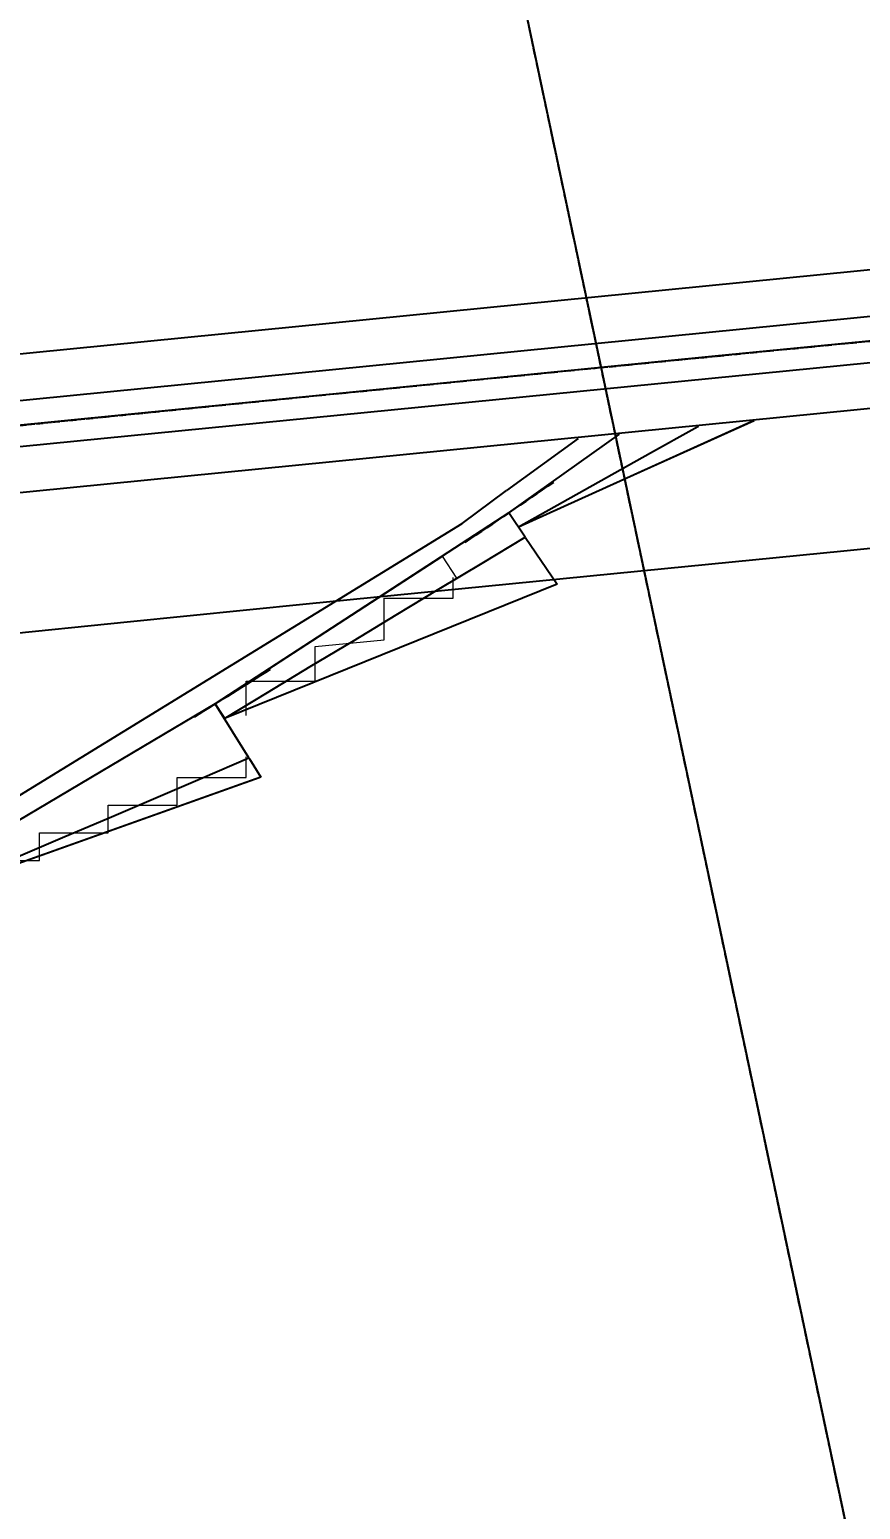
# Model space of a CAD drawing. Header units: millimetres. Extents: x -174040 to 151923, y -227569 to 142020.
# Drawn here: x -113793 to -112588, y -1442 to 703 of the extents above; entities that cross this region are included whole.
import ezdxf

# ---------------------------------------------------------------- set-up
doc = ezdxf.new("R2010")
doc.units = ezdxf.units.MM
doc.header["$LTSCALE"] = 5
doc.linetypes.add('E-RG-1F$0$$0$DOTE', pattern=[2.42, 2, -0.2, 0.02, -0.2])
for name, color, linetype in [('00外装饰面', 21, 'Continuous'), ('A—楼梯、电梯、栏杆', 50, 'Continuous'), ('A—轴线、尺寸', 1, 'Continuous'), ('A—门窗', 135, 'Continuous'), ('E1-RI-3F$0$J-DOTE轴线', 1, 'Continuous'), ('轴线100', 1, 'Continuous')]:
    doc.layers.add(name, color=color, linetype=linetype)
doc.layers.add('E1-RI-3F$0$A-GLAZ', color=6, linetype='Continuous', lineweight=5)
doc.styles.add('ARIAL', font='arial.ttf')
doc.dimstyles.new('200', dxfattribs={"dimscale": 200, "dimtxt": 2.5, "dimasz": 2, "dimexe": 1, "dimexo": 1, "dimgap": 0.8, "dimtad": 1, "dimdec": 0, "dimdsep": 46, "dimtxsty": 'ARIAL', "dimblk1": 'ARCHTICK', "dimblk2": 'ARCHTICK', "dimsah": 1, "dimcen": -0.9, "dimdle": 1, "dimclrd": 256, "dimclre": 256, "dimclrt": 40, "dimaunit": 1, "dimadec": 0, "dimazin": 0, "dimtfac": 0.35, "dimtdec": 0, "dimtix": 1, "dimtmove": 2, "dimatfit": 3, "dimldrblk": 'ARCHTICK', "dimfxl": 0, "dimtvp": 0.8, "dimtolj": 1, "dimtzin": 0, "dimarcsym": 0})
doc.dimstyles.new('副本 100', dxfattribs={"dimscale": 100, "dimtxt": 2.5, "dimasz": 2, "dimexe": 1, "dimexo": 1, "dimgap": 0.8, "dimtad": 1, "dimdec": 0, "dimdsep": 46, "dimtxsty": 'ARIAL', "dimblk1": 'ARCHTICK', "dimblk2": 'ARCHTICK', "dimsah": 1, "dimcen": -0.9, "dimdle": 1, "dimclrd": 256, "dimclre": 256, "dimclrt": 40, "dimaunit": 1, "dimadec": 0, "dimazin": 0, "dimtfac": 0.35, "dimtdec": 0, "dimtix": 1, "dimtmove": 2, "dimatfit": 3, "dimldrblk": 'ARCHTICK', "dimfxl": 0, "dimtvp": 0.8, "dimtolj": 1, "dimtzin": 0, "dimarcsym": 0})

# ---------------------------------------------------------------- blocks, each defined once
blk = doc.blocks.new('_ArchTick')
at = {"color": 0, "linetype": 'ByBlock', "const_width": 0.15}
blk.add_lwpolyline([(-0.5, -0.5), (0.5, 0.5)], dxfattribs=at)
blk = doc.blocks.new('*D205')
at = {"layer": 'A—轴线、尺寸', "linetype": 'ByBlock', "lineweight": -2}
for p, q in [((-113662.2, 3512.5), (-111806.5, -5253.4)), ((-120663.7, 2786.6), (-118654.8, -6703.1)), ((-111652.3, -5016.3), (-116518.8, -6046.5)), ((-118891.9, -6548.8), (-118287, -6420.8))]:
    blk.add_line(p, q, dxfattribs=at)
at = {"layer": 'Defpoints', "color": 0, "linetype": 'ByBlock'}
for p in [(-113703.6, 3708.2), (-120705.1, 2982.3), (-111848, -5057.7)]:
    blk.add_point(p, dxfattribs=at)
at = {"layer": 'A—轴线、尺寸', "linetype": 'ByBlock', "lineweight": -2, "xscale": 400, "yscale": 400, "zscale": 400}
for p, rotation in [((-111848, -5057.7), 11.95264845949663), ((-118696.2, -6507.4), 191.9526484594966)]:
    blk.add_blockref('_ArchTick', p, dxfattribs=dict(at, rotation=rotation))
at = {"layer": 'A—轴线、尺寸', "color": 40, "linetype": 'ByBlock', "insert": (-117456, -5983), "char_height": 500, "attachment_point": 5, "rotation": 11.9526, "style": 'ARIAL'}
blk.add_mtext('\\A1;7000', dxfattribs=at)
blk = doc.blocks.new('*D250')
at = {"layer": 'A—轴线、尺寸', "linetype": 'ByBlock', "lineweight": -2}
for p, q in [((-113765.8, 4001.7), (-111599.4, -6231.7)), ((-141374.1, -779.9), (-138992.4, -12030.6)), ((-139229.5, -11876.3), (-111445.2, -5994.6))]:
    blk.add_line(p, q, dxfattribs=at)
at = {"layer": 'Defpoints', "color": 0, "linetype": 'ByBlock'}
for p in [(-113807.2, 4197.4), (-141415.5, -584.2), (-111640.9, -6036)]:
    blk.add_point(p, dxfattribs=at)
at = {"layer": 'A—轴线、尺寸', "linetype": 'ByBlock', "lineweight": -2, "xscale": 400, "yscale": 400, "zscale": 400}
for p, rotation in [((-111640.9, -6036), 11.95264845949663), ((-139033.8, -11834.9), 191.9526484594966)]:
    blk.add_blockref('_ArchTick', p, dxfattribs=dict(at, rotation=rotation))
at = {"layer": 'A—轴线、尺寸', "color": 40, "linetype": 'ByBlock', "insert": (-125423.3, -8529.2), "char_height": 500, "attachment_point": 5, "rotation": 11.9526, "style": 'ARIAL'}
blk.add_mtext('\\A1;28000', dxfattribs=at)
blk = doc.blocks.new('E1-RI-3F$0$$TCHSYS$WIN2D')
for p, q in [((-0.5, 0.5), (0.5, 0.5)), ((-0.5, 0.5), (-0.5, -0.5)), ((0.5, 0.5), (0.5, -0.5)), ((0.5, 0.1667), (-0.5, 0.1667)), ((0.5, -0.1667), (-0.5, -0.1667)), ((-0.5, -0.5), (0.5, -0.5))]:
    blk.add_line(p, q)
blk = doc.blocks.new('*D521')
at = {"layer": 'Defpoints', "color": 0, "linetype": 'ByBlock'}
for p in [(-233856.5, 2506.4), (-261464.7, -2275.2), (-232513.3, -3838.4)]:
    blk.add_point(p, dxfattribs=at)
at = {"layer": '轴线100', "linetype": 'ByBlock', "lineweight": -2}
for p, q in [((-233835.7, 2408.6), (-232492.6, -3936.3)), ((-261444, -2373), (-259885.5, -9735.2)), ((-260004.1, -9658), (-232415.5, -3817.7))]:
    blk.add_line(p, q, dxfattribs=at)
at = {"layer": '轴线100', "linetype": 'ByBlock', "lineweight": -2, "xscale": 200, "yscale": 200, "zscale": 200}
for p, rotation in [((-232513.3, -3838.4), 11.95264843832684), ((-259906.2, -9637.3), 191.9526484383268)]:
    blk.add_blockref('_ArchTick', p, dxfattribs=dict(at, rotation=rotation))
at = {"layer": '轴线100', "color": 40, "linetype": 'ByBlock', "insert": (-246258, -6509.8), "char_height": 300, "attachment_point": 5, "rotation": 11.9526, "style": 'ARIAL'}
blk.add_mtext('\\A1;28000', dxfattribs=at)
blk = doc.blocks.new('*D566')
at = {"layer": 'Defpoints', "color": 0, "linetype": 'ByBlock'}
for p in [(-233897.9, 2702.1), (-240811, 1558.8), (-232714.9, -2886.2)]:
    blk.add_point(p, dxfattribs=at)
at = {"layer": '轴线100', "linetype": 'ByBlock', "lineweight": -2}
for p, q in [((-233877.2, 2604.2), (-232694.2, -2984)), ((-240790.3, 1460.9), (-239542.4, -4433.7)), ((-239661, -4356.6), (-232617.1, -2865.4))]:
    blk.add_line(p, q, dxfattribs=at)
at = {"layer": '轴线100', "linetype": 'ByBlock', "lineweight": -2, "xscale": 200, "yscale": 200, "zscale": 200}
for p, rotation in [((-232714.9, -2886.2), 11.95264843832684), ((-239563.1, -4335.9), 191.9526484383268)]:
    blk.add_blockref('_ArchTick', p, dxfattribs=dict(at, rotation=rotation))
at = {"layer": '轴线100', "color": 40, "linetype": 'ByBlock', "insert": (-236187.3, -3382.9), "char_height": 300, "attachment_point": 5, "rotation": 11.9526, "style": 'ARIAL'}
blk.add_mtext('\\A1;7000', dxfattribs=at)
blk = doc.blocks.new('A$C1C9D1350')
at = {"layer": '轴线100', "linetype": 'E-RG-1F$0$$0$DOTE'}
blk.add_line((-232244.1, -5110.3), (-253156.4, 93675.8), dxfattribs=at)
for centre, radius, start, end in [((-184892.4, -489863.5), 495000, 90.381865, 98.020825), ((-185606.9, -484410.1), 487500, 90.131059, 98.027565)]:
    blk.add_arc(centre, radius, start, end, dxfattribs=at)
at = {"layer": '轴线100', "linetype": 'ByBlock'}
for base, p1, p2, picture, middle in [((-232714.9, -2886.2), (-240811, 1558.8), (-233897.9, 2702.1), '*D566', (-236187.3, -3382.9)), ((-232513.3, -3838.4), (-261464.7, -2275.2), (-233856.5, 2506.4), '*D521', (-246258, -6509.8))]:
    dim = blk.add_linear_dim(base=base, p1=p1, p2=p2, angle=11.9526, dimstyle='副本 100', override={"dimtxt": 3}, dxfattribs=at)
    dim.commit()
    dim.dimension.update_dxf_attribs({"geometry": picture, "text_midpoint": middle})

msp = doc.modelspace()

# ---------------------------------------------------------------- linework, layer by layer
at = {"layer": '00外装饰面', "linetype": 'ByBlock', "ltscale": 5}
msp.add_lwpolyline([(-134258.8, -2040.1), (-134130.3, -2646.9, -0.034352), (-67514.1, 2263.8), (-67252.4, 5211.2)], format="xyb", dxfattribs=at)
at = {"layer": 'A—楼梯、电梯、栏杆'}
for p, q in [((-112742.9, 135.8), (-113083.9, -18.2)), ((-112741.9, 135.9), (-112955.5, 39.7)), ((-112997.4, 110.6), (-113101, 34.8)), ((-113097.9, 2.5), (-112937.3, 116.6)), ((-113165.7, -12.7), (-113101, 34.8)), ((-113097.9, 2.5), (-113523.5, -274.2)), ((-113074, -32.6), (-113097.9, 2.5)), ((-113807.1, -406.9), (-113165.6, -12.9)), ((-113165.2, -12.7), (-113165.6, -12.9)), ((-113074, -32.6), (-113027.6, -100.9)), ((-113194.1, -60), (-113523.5, -274.2)), ((-113027.6, -100.9), (-113510.3, -295.4)), ((-113523.5, -274.2), (-113960.1, -533.2)), ((-113523.5, -274.2), (-113510.3, -295.4)), ((-113474.7, -352.8), (-113523.5, -274.2)), ((-113523.5, -274.2), (-113509.9, -295.1)), ((-113542.3, -381.6), (-113474.7, -352.8)), ((-113474, -354), (-113457.5, -380.4)), ((-113457.5, -380.4), (-113947.8, -555)), ((-113459.8, -381.7), (-113839, -516.3)), ((-113609.9, -410.5), (-113542.3, -381.6)), ((-113677.5, -439.4), (-113609.9, -410.5)), ((-113745, -468.3), (-113677.5, -439.4)), ((-113812.6, -497.2), (-113745, -468.3))]:
    msp.add_line(p, q, dxfattribs=at)
for points in [[(-112822.8, 127.9), (-112828.2, 124.9), (-112892.1, 89.1), (-112956, 53.4), (-113019.9, 17.6), (-113083.9, -18.2)], [(-113510.3, -295.4), (-113448, -257.9), (-113385.7, -220.3), (-113323.3, -182.8), (-113261, -145.3), (-113198.7, -107.7), (-113136.4, -70.2), (-113074, -32.6)]]:
    msp.add_lwpolyline(points, dxfattribs=at)
for start, end in [(303.85072, 304.56882), (301.69195, 302.29301)]:
    msp.add_arc((-120064.7, 10252.4), 12393.4, start, end, dxfattribs=at)
at = {"layer": 'A—轴线、尺寸', "linetype": 'E-RG-1F$0$$0$DOTE'}
msp.add_line((-111395.2, -7196.4), (-113380.5, 2181.9), dxfattribs=at)
msp.add_arc((-65089.5, -484930.2), 489500, 89.989764, 97.876538, dxfattribs=at)
at = {"layer": 'E1-RI-3F$0$A-GLAZ', "color": 8}
for p, q in [((-113173.3, -92.1), (-113194.1, -60)), ((-113178.7, -101.3), (-113178.7, -91.3)), ((-113178.7, -91.3), (-113178.7, -91.3)), ((-113178.7, -91.3), (-113178.7, -91.3)), ((-113178.7, -91.3), (-113178.7, -91.3)), ((-113178.7, -111.3), (-113178.7, -101.3)), ((-113178.7, -101.3), (-113178.7, -101.3)), ((-113178.7, -101.3), (-113178.7, -101.3)), ((-113178.7, -101.3), (-113178.7, -101.3)), ((-113178.7, -101.3), (-113178.7, -101.3)), ((-113178.7, -101.3), (-113178.7, -101.3)), ((-113178.7, -101.3), (-113178.7, -101.3)), ((-113178.7, -101.3), (-113178.7, -101.3)), ((-113178.7, -101.3), (-113178.7, -101.3)), ((-113178.7, -101.3), (-113178.7, -101.3)), ((-113278.7, -131.3), (-113278.7, -121.3)), ((-113278.7, -121.3), (-113178.7, -121.3)), ((-113178.7, -121.3), (-113178.7, -111.3)), ((-113178.7, -111.3), (-113178.7, -111.3)), ((-113178.7, -111.3), (-113178.7, -111.3)), ((-113178.7, -111.3), (-113178.7, -111.3)), ((-113178.7, -111.3), (-113178.7, -111.3)), ((-113178.7, -111.3), (-113178.7, -111.3)), ((-113178.7, -111.3), (-113178.7, -111.3)), ((-113178.7, -111.3), (-113178.7, -111.3)), ((-113178.7, -111.3), (-113178.7, -111.3)), ((-113178.7, -121.3), (-113178.7, -121.3)), ((-113178.7, -121.3), (-113178.7, -121.3)), ((-113178.7, -121.3), (-113178.7, -121.3)), ((-113178.7, -121.3), (-113178.7, -121.3)), ((-113178.7, -121.3), (-113178.7, -121.3)), ((-113178.7, -121.3), (-113178.7, -121.3)), ((-113178.7, -121.3), (-113178.7, -121.3)), ((-113178.7, -121.3), (-113178.7, -121.3)), ((-113278.7, -141.3), (-113278.7, -131.3)), ((-113278.7, -131.3), (-113278.7, -131.3)), ((-113278.7, -131.3), (-113278.7, -131.3)), ((-113278.7, -131.3), (-113278.7, -131.3)), ((-113278.7, -131.3), (-113278.7, -131.3)), ((-113278.7, -131.3), (-113278.7, -131.3)), ((-113278.7, -131.3), (-113278.7, -131.3)), ((-113278.7, -131.3), (-113278.7, -131.3)), ((-113278.7, -131.3), (-113278.7, -131.3)), ((-113278.7, -151.3), (-113278.7, -141.3)), ((-113278.7, -141.3), (-113278.7, -141.3)), ((-113278.7, -141.3), (-113278.7, -141.3)), ((-113278.7, -141.3), (-113278.7, -141.3)), ((-113278.7, -141.3), (-113278.7, -141.3)), ((-113278.7, -141.3), (-113278.7, -141.3)), ((-113278.7, -141.3), (-113278.7, -141.3)), ((-113278.7, -141.3), (-113278.7, -141.3)), ((-113278.7, -141.3), (-113278.7, -141.3)), ((-113278.7, -141.3), (-113278.7, -141.3)), ((-113278.7, -161.3), (-113278.7, -151.3)), ((-113278.7, -151.3), (-113278.7, -151.3)), ((-113278.7, -151.3), (-113278.7, -151.3)), ((-113278.7, -151.3), (-113278.7, -151.3)), ((-113278.7, -151.3), (-113278.7, -151.3)), ((-113278.7, -151.3), (-113278.7, -151.3)), ((-113278.7, -151.3), (-113278.7, -151.3)), ((-113278.7, -151.3), (-113278.7, -151.3)), ((-113278.7, -151.3), (-113278.7, -151.3)), ((-113278.7, -171.3), (-113278.7, -161.3)), ((-113278.7, -161.3), (-113278.7, -161.3)), ((-113278.7, -161.3), (-113278.7, -161.3)), ((-113278.7, -161.3), (-113278.7, -161.3)), ((-113278.7, -161.3), (-113278.7, -161.3)), ((-113278.7, -161.3), (-113278.7, -161.3)), ((-113278.7, -161.3), (-113278.7, -161.3)), ((-113278.7, -161.3), (-113278.7, -161.3)), ((-113278.7, -161.3), (-113278.7, -161.3)), ((-113278.7, -161.3), (-113278.7, -161.3)), ((-113278.7, -181.3), (-113278.7, -171.3)), ((-113278.7, -171.3), (-113278.7, -171.3)), ((-113278.7, -171.3), (-113278.7, -171.3)), ((-113278.7, -171.3), (-113278.7, -171.3)), ((-113278.7, -171.3), (-113278.7, -171.3)), ((-113278.7, -171.3), (-113278.7, -171.3)), ((-113278.7, -171.3), (-113278.7, -171.3)), ((-113278.7, -171.3), (-113278.7, -171.3)), ((-113278.7, -171.3), (-113278.7, -171.3)), ((-113378.7, -191.3), (-113278.7, -181.3)), ((-113378.7, -201.3), (-113378.7, -191.3)), ((-113378.7, -191.3), (-113378.7, -191.3)), ((-113378.7, -191.3), (-113378.7, -191.3)), ((-113378.7, -191.3), (-113378.7, -191.3)), ((-113378.7, -191.3), (-113378.7, -191.3)), ((-113378.7, -191.3), (-113378.7, -191.3)), ((-113378.7, -191.3), (-113378.7, -191.3)), ((-113378.7, -191.3), (-113378.7, -191.3)), ((-113378.7, -191.3), (-113378.7, -191.3)), ((-113378.7, -191.3), (-113378.7, -191.3)), ((-113278.7, -181.3), (-113278.7, -181.3)), ((-113278.7, -181.3), (-113278.7, -181.3)), ((-113278.7, -181.3), (-113278.7, -181.3)), ((-113278.7, -181.3), (-113278.7, -181.3)), ((-113278.7, -181.3), (-113278.7, -181.3)), ((-113278.7, -181.3), (-113278.7, -181.3)), ((-113278.7, -181.3), (-113278.7, -181.3)), ((-113278.7, -181.3), (-113278.7, -181.3)), ((-113378.7, -211.3), (-113378.7, -201.3)), ((-113378.7, -201.3), (-113378.7, -201.3)), ((-113378.7, -201.3), (-113378.7, -201.3)), ((-113378.7, -201.3), (-113378.7, -201.3)), ((-113378.7, -201.3), (-113378.7, -201.3)), ((-113378.7, -201.3), (-113378.7, -201.3)), ((-113378.7, -201.3), (-113378.7, -201.3)), ((-113378.7, -201.3), (-113378.7, -201.3)), ((-113378.7, -201.3), (-113378.7, -201.3)), ((-113378.7, -221.3), (-113378.7, -211.3)), ((-113378.7, -211.3), (-113378.7, -211.3)), ((-113378.7, -211.3), (-113378.7, -211.3)), ((-113378.7, -211.3), (-113378.7, -211.3)), ((-113378.7, -211.3), (-113378.7, -211.3)), ((-113378.7, -211.3), (-113378.7, -211.3)), ((-113378.7, -211.3), (-113378.7, -211.3)), ((-113378.7, -211.3), (-113378.7, -211.3)), ((-113378.7, -211.3), (-113378.7, -211.3)), ((-113378.7, -211.3), (-113378.7, -211.3)), ((-113378.7, -231.3), (-113378.7, -221.3)), ((-113378.7, -221.3), (-113378.7, -221.3)), ((-113378.7, -221.3), (-113378.7, -221.3)), ((-113378.7, -221.3), (-113378.7, -221.3)), ((-113378.7, -221.3), (-113378.7, -221.3)), ((-113378.7, -221.3), (-113378.7, -221.3)), ((-113378.7, -221.3), (-113378.7, -221.3)), ((-113378.7, -221.3), (-113378.7, -221.3)), ((-113378.7, -221.3), (-113378.7, -221.3)), ((-113378.7, -241.3), (-113378.7, -231.3)), ((-113378.7, -231.3), (-113378.7, -231.3)), ((-113378.7, -231.3), (-113378.7, -231.3)), ((-113378.7, -231.3), (-113378.7, -231.3)), ((-113378.7, -231.3), (-113378.7, -231.3)), ((-113378.7, -231.3), (-113378.7, -231.3)), ((-113378.7, -231.3), (-113378.7, -231.3)), ((-113378.7, -231.3), (-113378.7, -231.3)), ((-113378.7, -231.3), (-113378.7, -231.3)), ((-113478.7, -251.3), (-113478.7, -241.3)), ((-113478.7, -241.3), (-113378.7, -241.3)), ((-113478.7, -261.3), (-113478.7, -251.3)), ((-113478.7, -251.3), (-113478.7, -251.3)), ((-113478.7, -251.3), (-113478.7, -251.3)), ((-113478.7, -251.3), (-113478.7, -251.3)), ((-113478.7, -251.3), (-113478.7, -251.3)), ((-113478.7, -251.3), (-113478.7, -251.3)), ((-113478.7, -251.3), (-113478.7, -251.3)), ((-113478.7, -251.3), (-113478.7, -251.3)), ((-113478.7, -251.3), (-113478.7, -251.3)), ((-113378.7, -241.3), (-113378.7, -241.3)), ((-113378.7, -241.3), (-113378.7, -241.3)), ((-113378.7, -241.3), (-113378.7, -241.3)), ((-113378.7, -241.3), (-113378.7, -241.3)), ((-113378.7, -241.3), (-113378.7, -241.3)), ((-113378.7, -241.3), (-113378.7, -241.3)), ((-113378.7, -241.3), (-113378.7, -241.3)), ((-113378.7, -241.3), (-113378.7, -241.3)), ((-113478.7, -271.3), (-113478.7, -261.3)), ((-113478.7, -261.3), (-113478.7, -261.3)), ((-113478.7, -261.3), (-113478.7, -261.3)), ((-113478.7, -261.3), (-113478.7, -261.3)), ((-113478.7, -261.3), (-113478.7, -261.3)), ((-113478.7, -261.3), (-113478.7, -261.3)), ((-113478.7, -261.3), (-113478.7, -261.3)), ((-113478.7, -261.3), (-113478.7, -261.3)), ((-113478.7, -261.3), (-113478.7, -261.3)), ((-113478.7, -281.3), (-113478.7, -271.3)), ((-113478.7, -271.3), (-113478.7, -271.3)), ((-113478.7, -271.3), (-113478.7, -271.3)), ((-113478.7, -271.3), (-113478.7, -271.3)), ((-113478.7, -271.3), (-113478.7, -271.3)), ((-113478.7, -271.3), (-113478.7, -271.3)), ((-113478.7, -271.3), (-113478.7, -271.3)), ((-113478.7, -271.3), (-113478.7, -271.3)), ((-113478.7, -271.3), (-113478.7, -271.3)), ((-113478.7, -271.3), (-113478.7, -271.3)), ((-113478.7, -291.3), (-113478.7, -281.3)), ((-113478.7, -281.3), (-113478.7, -281.3)), ((-113478.7, -281.3), (-113478.7, -281.3)), ((-113478.7, -281.3), (-113478.7, -281.3)), ((-113478.7, -281.3), (-113478.7, -281.3)), ((-113478.7, -281.3), (-113478.7, -281.3)), ((-113478.7, -281.3), (-113478.7, -281.3)), ((-113478.7, -281.3), (-113478.7, -281.3)), ((-113478.7, -281.3), (-113478.7, -281.3)), ((-113478.7, -291.3), (-113478.7, -291.3)), ((-113478.7, -291.3), (-113478.7, -291.3)), ((-113478.7, -291.3), (-113478.7, -291.3)), ((-113478.7, -291.3), (-113478.7, -291.3)), ((-113478.7, -291.3), (-113478.7, -291.3)), ((-113478.7, -291.3), (-113478.7, -291.3)), ((-113478.7, -291.3), (-113478.7, -291.3)), ((-113478.7, -291.3), (-113478.7, -291.3)), ((-113478.7, -361.3), (-113478.7, -351.3)), ((-113478.7, -351.3), (-113478.7, -351.3)), ((-113478.7, -351.3), (-113478.7, -351.3)), ((-113478.7, -371.3), (-113478.7, -361.3)), ((-113478.7, -361.3), (-113478.7, -361.3)), ((-113478.7, -361.3), (-113478.7, -361.3)), ((-113478.7, -361.3), (-113478.7, -361.3)), ((-113478.7, -361.3), (-113478.7, -361.3)), ((-113478.7, -361.3), (-113478.7, -361.3)), ((-113478.7, -361.3), (-113478.7, -361.3)), ((-113478.7, -361.3), (-113478.7, -361.3)), ((-113478.7, -361.3), (-113478.7, -361.3)), ((-113478.7, -361.3), (-113478.7, -361.3)), ((-113478.7, -361.3), (-113478.7, -361.3)), ((-113474.7, -352.8), (-113474, -354)), ((-113578.7, -391.3), (-113578.7, -381.3)), ((-113578.7, -381.3), (-113578.7, -381.3)), ((-113578.7, -381.3), (-113578.7, -381.3)), ((-113578.7, -381.3), (-113578.7, -381.3)), ((-113578.7, -381.3), (-113578.7, -381.3)), ((-113578.7, -381.3), (-113578.7, -381.3)), ((-113578.7, -381.3), (-113578.7, -381.3)), ((-113578.7, -381.3), (-113578.7, -381.3)), ((-113578.7, -381.3), (-113578.7, -381.3)), ((-113578.7, -381.3), (-113578.7, -381.3)), ((-113578.7, -381.3), (-113478.7, -381.3)), ((-113478.7, -381.3), (-113478.7, -371.3)), ((-113478.7, -371.3), (-113478.7, -371.3)), ((-113478.7, -371.3), (-113478.7, -371.3)), ((-113478.7, -371.3), (-113478.7, -371.3)), ((-113478.7, -371.3), (-113478.7, -371.3)), ((-113478.7, -371.3), (-113478.7, -371.3)), ((-113478.7, -371.3), (-113478.7, -371.3)), ((-113478.7, -371.3), (-113478.7, -371.3)), ((-113478.7, -371.3), (-113478.7, -371.3)), ((-113478.7, -371.3), (-113478.7, -371.3)), ((-113478.7, -371.3), (-113478.7, -371.3)), ((-113578.7, -401.3), (-113578.7, -391.3)), ((-113578.7, -391.3), (-113578.7, -391.3)), ((-113578.7, -391.3), (-113578.7, -391.3)), ((-113578.7, -391.3), (-113578.7, -391.3)), ((-113578.7, -391.3), (-113578.7, -391.3)), ((-113578.7, -391.3), (-113578.7, -391.3)), ((-113578.7, -391.3), (-113578.7, -391.3)), ((-113578.7, -391.3), (-113578.7, -391.3)), ((-113578.7, -391.3), (-113578.7, -391.3)), ((-113578.7, -391.3), (-113578.7, -391.3)), ((-113578.7, -391.3), (-113578.7, -391.3)), ((-113578.7, -411.3), (-113578.7, -401.3)), ((-113578.7, -401.3), (-113578.7, -401.3)), ((-113578.7, -401.3), (-113578.7, -401.3)), ((-113578.7, -401.3), (-113578.7, -401.3)), ((-113578.7, -401.3), (-113578.7, -401.3)), ((-113578.7, -401.3), (-113578.7, -401.3)), ((-113578.7, -401.3), (-113578.7, -401.3)), ((-113578.7, -401.3), (-113578.7, -401.3)), ((-113578.7, -401.3), (-113578.7, -401.3)), ((-113578.7, -401.3), (-113578.7, -401.3)), ((-113578.7, -401.3), (-113578.7, -401.3)), ((-113678.7, -431.3), (-113678.7, -421.3)), ((-113678.7, -421.3), (-113678.7, -421.3)), ((-113678.7, -421.3), (-113678.7, -421.3)), ((-113678.7, -421.3), (-113678.7, -421.3)), ((-113678.7, -421.3), (-113678.7, -421.3)), ((-113678.7, -421.3), (-113678.7, -421.3)), ((-113678.7, -421.3), (-113678.7, -421.3)), ((-113678.7, -421.3), (-113578.7, -421.3)), ((-113578.7, -421.3), (-113578.7, -411.3)), ((-113578.7, -411.3), (-113578.7, -411.3)), ((-113578.7, -411.3), (-113578.7, -411.3)), ((-113578.7, -411.3), (-113578.7, -411.3)), ((-113578.7, -411.3), (-113578.7, -411.3)), ((-113578.7, -411.3), (-113578.7, -411.3)), ((-113578.7, -411.3), (-113578.7, -411.3)), ((-113578.7, -411.3), (-113578.7, -411.3)), ((-113578.7, -411.3), (-113578.7, -411.3)), ((-113578.7, -411.3), (-113578.7, -411.3)), ((-113578.7, -411.3), (-113578.7, -411.3)), ((-113578.7, -421.3), (-113578.7, -421.3)), ((-113578.7, -421.3), (-113578.7, -421.3)), ((-113578.7, -421.3), (-113578.7, -421.3)), ((-113678.7, -441.3), (-113678.7, -431.3)), ((-113678.7, -431.3), (-113678.7, -431.3)), ((-113678.7, -431.3), (-113678.7, -431.3)), ((-113678.7, -431.3), (-113678.7, -431.3)), ((-113678.7, -431.3), (-113678.7, -431.3)), ((-113678.7, -431.3), (-113678.7, -431.3)), ((-113678.7, -431.3), (-113678.7, -431.3)), ((-113678.7, -431.3), (-113678.7, -431.3)), ((-113678.7, -431.3), (-113678.7, -431.3)), ((-113678.7, -431.3), (-113678.7, -431.3)), ((-113678.7, -431.3), (-113678.7, -431.3)), ((-113678.7, -451.3), (-113678.7, -441.3)), ((-113678.7, -441.3), (-113678.7, -441.3)), ((-113678.7, -441.3), (-113678.7, -441.3)), ((-113678.7, -441.3), (-113678.7, -441.3)), ((-113678.7, -441.3), (-113678.7, -441.3)), ((-113678.7, -441.3), (-113678.7, -441.3)), ((-113678.7, -441.3), (-113678.7, -441.3)), ((-113678.7, -441.3), (-113678.7, -441.3)), ((-113678.7, -441.3), (-113678.7, -441.3)), ((-113678.7, -441.3), (-113678.7, -441.3)), ((-113678.7, -441.3), (-113678.7, -441.3)), ((-113778.7, -471.3), (-113778.7, -461.3)), ((-113778.7, -461.3), (-113778.7, -461.3)), ((-113778.7, -461.3), (-113778.7, -461.3)), ((-113778.7, -461.3), (-113778.7, -461.3)), ((-113778.7, -461.3), (-113778.7, -461.3)), ((-113778.7, -461.3), (-113678.7, -461.3)), ((-113778.7, -481.3), (-113778.7, -471.3)), ((-113778.7, -471.3), (-113778.7, -471.3)), ((-113778.7, -471.3), (-113778.7, -471.3)), ((-113778.7, -471.3), (-113778.7, -471.3)), ((-113778.7, -471.3), (-113778.7, -471.3)), ((-113778.7, -471.3), (-113778.7, -471.3)), ((-113778.7, -471.3), (-113778.7, -471.3)), ((-113778.7, -471.3), (-113778.7, -471.3)), ((-113778.7, -471.3), (-113778.7, -471.3)), ((-113778.7, -471.3), (-113778.7, -471.3)), ((-113778.7, -471.3), (-113778.7, -471.3)), ((-113678.7, -461.3), (-113678.7, -451.3)), ((-113678.7, -451.3), (-113678.7, -451.3)), ((-113678.7, -451.3), (-113678.7, -451.3)), ((-113678.7, -451.3), (-113678.7, -451.3)), ((-113678.7, -451.3), (-113678.7, -451.3)), ((-113678.7, -451.3), (-113678.7, -451.3)), ((-113678.7, -451.3), (-113678.7, -451.3)), ((-113678.7, -451.3), (-113678.7, -451.3)), ((-113678.7, -451.3), (-113678.7, -451.3)), ((-113678.7, -451.3), (-113678.7, -451.3)), ((-113678.7, -451.3), (-113678.7, -451.3)), ((-113678.7, -461.3), (-113678.7, -461.3)), ((-113678.7, -461.3), (-113678.7, -461.3)), ((-113678.7, -461.3), (-113678.7, -461.3)), ((-113678.7, -461.3), (-113678.7, -461.3)), ((-113678.7, -461.3), (-113678.7, -461.3)), ((-113678.7, -461.3), (-113678.7, -461.3)), ((-113778.7, -491.3), (-113778.7, -481.3)), ((-113778.7, -481.3), (-113778.7, -481.3)), ((-113778.7, -481.3), (-113778.7, -481.3)), ((-113778.7, -481.3), (-113778.7, -481.3)), ((-113778.7, -481.3), (-113778.7, -481.3)), ((-113778.7, -481.3), (-113778.7, -481.3)), ((-113778.7, -481.3), (-113778.7, -481.3)), ((-113778.7, -481.3), (-113778.7, -481.3)), ((-113778.7, -481.3), (-113778.7, -481.3)), ((-113778.7, -481.3), (-113778.7, -481.3)), ((-113778.7, -481.3), (-113778.7, -481.3)), ((-113778.7, -501.3), (-113778.7, -491.3)), ((-113778.7, -491.3), (-113778.7, -491.3)), ((-113778.7, -491.3), (-113778.7, -491.3)), ((-113778.7, -491.3), (-113778.7, -491.3)), ((-113778.7, -491.3), (-113778.7, -491.3)), ((-113778.7, -491.3), (-113778.7, -491.3)), ((-113778.7, -491.3), (-113778.7, -491.3)), ((-113778.7, -491.3), (-113778.7, -491.3)), ((-113778.7, -491.3), (-113778.7, -491.3)), ((-113778.7, -491.3), (-113778.7, -491.3)), ((-113778.7, -491.3), (-113778.7, -491.3)), ((-113878.7, -501.3), (-113778.7, -501.3)), ((-113778.7, -501.3), (-113778.7, -501.3)), ((-113778.7, -501.3), (-113778.7, -501.3)), ((-113778.7, -501.3), (-113778.7, -501.3)), ((-113778.7, -501.3), (-113778.7, -501.3)), ((-113778.7, -501.3), (-113778.7, -501.3)), ((-113778.7, -501.3), (-113778.7, -501.3)), ((-113778.7, -501.3), (-113778.7, -501.3)), ((-113778.7, -501.3), (-113778.7, -501.3))]:
    msp.add_line(p, q, dxfattribs=at)
at = {"layer": 'E1-RI-3F$0$J-DOTE轴线'}
msp.add_lwpolyline([(-67538.3, 5387.1), (-67788.8, 2562.3, 0.034032), (-133895, -2310.2), (-134005.9, -1786.2)], format="xyb", dxfattribs=at)

# ---------------------------------------------------------------- block references
at = {"layer": 'A—门窗', "xscale": 2100, "yscale": 200.0000000000018, "zscale": 2100, "rotation": 185.6499905095725}
msp.add_blockref('E1-RI-3F$0$$TCHSYS$WIN2D', (-113340.5, 178.4), dxfattribs=at)
at = {"layer": '轴线100'}
msp.add_blockref('A$C1C9D1350', (120517.4, -520.6), dxfattribs=at)

# ---------------------------------------------------------------- dimensions: what is measured, and where the dimension line sits
at = {"layer": 'A—轴线、尺寸', "linetype": 'ByBlock'}
dim = msp.add_linear_dim(base=(-111640.9, -6036), p1=(-141415.5, -584.2), p2=(-113807.2, 4197.4), angle=11.9526, dimstyle='200', dxfattribs=at)
dim.commit()
dim.dimension.update_dxf_attribs({"geometry": '*D250', "text_midpoint": (-125423.3, -8529.2)})
dim = msp.add_linear_dim(base=(-111848, -5057.7), p1=(-120705.1, 2982.3), p2=(-113703.6, 3708.2), angle=11.9526, dimstyle='200', dxfattribs=at)
dim.commit()
dim.dimension.update_dxf_attribs({"geometry": '*D205', "text_midpoint": (-117456, -5983), "dimtype": 160})

doc.saveas('drawing.dxf')
